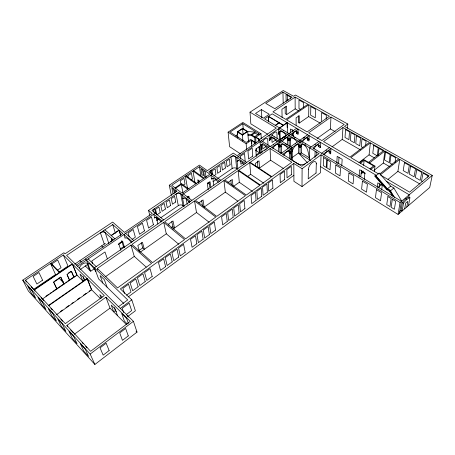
<?xml version="1.0" encoding="UTF-8"?>
<svg xmlns="http://www.w3.org/2000/svg" width="455" height="455" viewBox="0 0 455 455"><rect width="100%" height="100%" fill="white"/><g stroke="black" fill="none" stroke-linecap="round" stroke-linejoin="round"><path stroke-width="0.68" d="M298.378 115.849L298.378 122.554L299.248 123.06L299.259 115.689L296.097 117.845L296.12 125.216M300.016 142.096L299.987 153.915L301.381 152.914L301.523 144.531M302.103 168.697L293.805 163.453L293.93 181.329L302.006 186.59L302.103 168.697L321.054 154.797L400.053 202.498L398.068 214.436L320.644 166.661M303.491 107.824L303.53 102.563L298.986 100.026L298.98 108.574L300.664 109.524M282.811 154.273L309.116 135.653L309.03 141.004L307.534 140.112L307.455 138.348A5.699 2.889 -58.6 0 0 307.017 137.541M299.248 123.06L308.672 116.56L308.848 104.769L329.437 116.235L307.125 131.916L286.616 119.864L308.848 104.769M308.399 169.209L308.228 178.878L316.077 173.008M314.945 157.481L315.105 151.202A5.306 3.532 -0.2 0 1 315.582 156.184M316.043 173.031L316.31 163.368A6.029 2.912 -57.5 0 0 312.369 162.492A5.779 2.793 -57.5 0 0 308.41 169.044L308.371 169.618M399.479 213.236L401.486 201.292L312.704 147.869L320.405 142.318L320.229 147.619L318.693 146.703L318.733 145.378M287.85 148.643A6.552 3.503 55.3 0 0 284.483 145.145A6.512 3.481 55.3 0 0 279.933 147.136L278.471 146.226L278.437 145.014A5.688 3.054 -57.9 0 0 278.079 144.07M321.281 121.218L321.566 112.618L326.337 115.28L326.184 119.255M321.054 154.797L320.434 172.763L302.006 186.59M289.323 152.988L289.295 151.788A5.75 2.992 -57.7 0 0 288.953 150.861A6.552 3.503 55.3 0 1 289.323 152.988L290.819 153.921M289.096 140.726L287.634 139.833L287.611 138.621A5.653 2.997 -58.4 0 0 287.281 137.672M328.897 150.736A5.824 2.77 -58.2 0 1 329.153 151.686L329.096 152.908L330.671 153.847L330.728 152.624A5.835 2.758 -58.1 0 0 328.402 151.014A5.835 2.758 -58.1 0 0 324.478 154.666M317.129 138.451L330.41 128.947L330.961 117.083L344.225 124.471L321.873 140.584L308.649 132.815L330.961 117.083M330.671 153.847L330.927 148.535L323.221 154.2M271.857 147.38L298.105 129.146L298.105 134.418L296.643 133.548L296.637 132.337A5.619 2.94 -58.9 0 0 296.324 131.381M336.797 162.941L337.183 156.327L342.183 159.301L341.745 165.921M292.241 151.845L292.252 151.686A5.733 2.935 -58.1 0 1 295.852 145.469A5.733 2.935 -58.1 0 1 299.89 145.702L300.004 146.209L298.503 145.299L298.389 144.792A5.722 2.94 -58.2 0 0 297.928 144.002M338.998 157.498L338.668 162.793L337.695 163.533M332.093 146.84L342.205 139.418L342.979 127.519L369.46 142.364L349.975 157.106L323.545 141.568L342.979 127.519M347.495 128.236L347.796 124.033L295.471 95.038L293.594 96.278L283.283 90.539L250.023 112.163L250.83 123.845L267.671 134.236M307.534 140.112L307.557 138.872L309.053 139.719L308.956 139.241A5.705 2.884 -58.6 0 0 306.101 138.252A5.705 2.884 -58.6 0 0 302.319 142.347M359.046 176.347L359.677 169.709L364.921 172.832L364.233 179.469M361.463 170.164L360.878 176.142L359.899 176.91M361.6 170.471L361.412 172.394L362.254 172.9L362.385 171.615M361.134 173.776L362.931 172.371L363.073 170.966M363.642 165.341L364.137 160.422L373.629 165.95L369.938 168.839M365.683 145.077L366.076 141.141L361.987 138.849L361.247 146.703L362.982 147.693M358.938 162.628L369.073 154.837L370.359 142.87L383.849 150.434L368.51 162.333M374.311 171.723L374.977 166.092L363.744 159.557L359.587 162.754M392.528 196.105L389.73 191.441L386.534 189.525L374.983 176.352L375.096 175.442L375.409 175.192L386.972 188.376L390.168 190.287L394.502 197.515M378.15 155.638L379.021 148.41L383.622 150.992M377.286 187.375L377.855 182.859L382.257 185.486L381.654 190.008M378.105 187.875L379.083 187.085L379.498 183.854M374.181 170.233L383.337 163.021L384.902 151.026L398.808 158.823L379.845 173.912M386.534 189.525L386.972 188.376M389.73 191.441L390.168 190.287M395.059 162.407L395.742 157.8L391.033 155.149L389.918 163.049L392.244 164.374M388.041 179.344L397.903 171.381L399.763 159.358L429.082 175.801L409.591 192.146L380.869 175.266M399.774 211.467L401.071 210.364L402.419 202.447A10.22 3.646 -56.6 0 1 408.823 197.049L409.227 194.78L386.483 181.346M408.823 197.049L409.909 197.698A10.232 3.634 -56.6 0 0 403.511 203.101L402.146 211.018L401.071 210.364M404.666 208.873L405.667 203.175L407.816 201.355L406.798 207.059M408.476 205.632L409.909 197.698M427.797 177.262L428.064 175.943L423.036 173.122L421.495 181.05L422.598 181.676M347.796 124.033L344.515 126.405L432.25 175.414L429.719 187.477L398.068 214.436M235.838 136.21L237.919 133.668M400.053 202.498L432.25 175.414M390.037 191.185L393.882 188.029L401.771 201.212M386.847 189.274L390.691 186.135L393.882 188.029M381.466 184.656L378.731 186.868L379.083 187.085M380.261 174.908L399.763 159.358M374.983 176.352L375.295 176.108L377.144 178.212M375.853 175.67L379.174 173.031L390.691 186.135M370.819 169.357L374.977 166.092M369.562 162.941L384.902 151.026M360.445 163.26L364.137 160.422M250.023 112.163L276.31 128.048L259.407 139.543L260.135 139.998L237.123 155.667L233.267 153.102L207.309 170.659L199.461 165.091L169.26 185.242L177.006 191.151L148.546 210.403L152.26 213.44L124.431 232.391L112.664 222.08L65.014 253.833L63.916 252.747L22.75 280.126L28.392 291.041L94.879 364.461L137.023 332.11L133.406 321.332L66.601 255.403L112.709 224.582L119.005 230.116L111.122 235.445M94.879 364.461L90.164 354.058L133.406 321.332M370.359 142.87L350.873 157.635L378.697 173.986M128.037 316.316L135.38 310.81L131.825 299.862L120.393 288.891L293.805 163.453M126.365 314.519L131.626 310.589L129.152 303.127L122.196 308.268L123.709 312.602M120.285 308.388L131.825 299.862M118.539 306.659L127.707 299.913L85.33 259.014M114.307 307.506L115.428 310.589L113.704 311.857L111.208 305.083L115.121 308.979L117.578 315.736M128.134 296.967L293.89 175.26M126.547 295.238L131 291.979L128.515 284.244L122.856 288.339L124.573 293.481M74.199 334.374L109.996 308.149L105.918 297.217L66.879 325.399L67.471 326.65M321.634 153.244L329.34 147.596M318.853 141.403L309.736 147.966L309.536 159.807A67.658 35.024 56.7 0 0 307.751 150.36A6.222 3.469 54.8 0 0 303.781 144.747A6.723 3.754 54.7 0 0 300.004 147.443L301.409 146.436A6.711 3.765 54.7 0 1 301.887 144.536M291.928 157.714L298.503 152.999L298.503 145.299L298.503 146.527A6.478 3.566 55.4 0 0 298.144 144.411M279.706 131.421L280.03 139.782L286.309 135.328M56.409 314.792L91.682 289.818L87.326 278.79L48.793 305.652M280.587 153.318L281.526 152.652L281.361 146.135A6.501 3.492 55.3 0 1 281.935 144.087M281.304 153.324L307.603 134.76M60.219 311.669L62.528 310.031M65.998 307.58L68.887 305.533M71.782 303.485L73.517 302.257M77.56 299.396L79.875 297.758M83.345 295.301L86.234 293.259M89.129 291.211L90.863 289.983M227.949 182.552L232.329 179.463L233.017 186.027M138.775 250.682L142.745 247.89L141.346 242.811M171.256 227.836L172.872 226.698L171.774 221.557M105.441 276.725L134.276 256.387L130.949 245.103L97.307 268.467L97.785 269.769M140.362 252.093L166.302 233.796L163.692 222.358L131.961 244.398L152.601 262.632L184.542 239.603L163.692 222.358M172.877 229.155L196.497 212.491L194.541 200.934L164.716 221.648L185.572 238.858L215.801 217.063L194.541 200.934M201.696 200.661L202.515 205.853L204.153 207.093L225.327 192.158L223.951 180.504L195.451 200.302L216.722 216.404L245.45 195.69L223.951 180.504M233.648 186.288L239.307 182.296L238.21 170.608L224.821 179.901L246.32 195.064L259.799 185.344L238.21 170.608M247.179 176.745L250.631 174.305L249.755 162.589L238.71 170.255L260.305 184.98L271.419 176.967L249.755 162.589M257.433 161.042L257.803 166.962L259.475 168.071L270.589 160.228L270.088 148.466L250.159 162.304L271.823 176.676L291.865 162.23L270.088 148.466M198.812 202.907L203.044 199.95L204.153 207.093M279.933 147.136L281.361 146.135M34.989 291.12L34.381 289.915L72.487 264.076L77.049 275.167L82.782 280.906L84.471 279.728L83.219 276.606M48.554 305.39L87.081 278.545L91.438 289.573L100.418 298.565M85.199 265.845L90.721 271.231L94.612 268.535M132.03 239.472L135.357 237.169L133.19 229.513L128.122 232.977L129.243 236.799M243.044 162.799L240.923 164.266L240.632 160.979M120.251 248.959L123.487 246.718L121.633 240.701M255.977 155.075L259.68 152.516L259.322 146.436M270.048 146.237L94.464 267.824L98.616 278.932L123.766 303.462M279.831 139.799L286.297 135.323L283.323 137.274M264.673 150.423L266.38 149.24M269.792 146.88L296.626 128.276M256.802 150.662L256.489 150.878L256.358 148.848M45.898 296.222L48.742 294.266M49.885 293.481L51.591 292.303M52.729 291.518L56.141 289.17M56.71 288.777L53.548 281.912L56.943 289.016L56.71 288.777L64.269 283.573M65.679 282.601L66.731 281.878M67.784 281.15L73.761 277.038L71.515 271.68M74.267 276.685L75.285 275.986M42.139 299.214L77.049 275.167M156.73 220.618A3.418 2.463 -12.8 0 1 157.333 220.083L159.079 218.878M160.825 217.672L178.309 205.626A3.35 2.383 -10.7 0 1 182.967 205.575L184.138 206.485M212.906 181.79L216.404 179.378M217.57 178.576L232.152 168.526A3.196 2.178 -5.8 0 1 236.64 168.452L237.436 168.993M266.272 146.447L262.836 148.819L262.598 144.349M276.003 139.731L272.062 142.455L271.857 137.342M268.751 147.136L260.067 141.653L260.283 145.463L261.568 144.582L262.006 152.51M162.065 221.011L153.727 214.197L154.643 217.979L155.667 217.274M184.15 197.737L182.682 198.75A7.479 2.838 55.1 0 1 189.36 202.384M219.469 181.261L210.921 175.181L211.45 179.02L212.849 178.059L213.81 185.202M238.437 160.507L237.095 161.428A7.144 3.367 55.6 0 1 244.079 164.477M80.057 269.656L88.02 264.19M290.887 159.796L290.756 148.649L269.081 135.26L269.309 140.51L270.736 139.531A6.45 3.418 56 0 1 271.265 137.49M287.429 133.133L287.259 122.742L261.176 140.652L301.83 166.246L319.097 153.619L278.295 128.981L278.449 134.236L279.848 133.269A6.313 3.441 56.1 0 1 280.388 131.205M119.187 243.715L121.94 241.821M118.254 244.619L122.105 241.969M187.215 197.322L188.905 196.156L189.399 198.932M213.873 175.869L215.915 174.47L215.181 168.799L212.087 170.898L212.599 174.674M76.412 265.083L122.827 233.478L119.176 230.264L111.293 235.599M54.651 281.162L60.151 277.413M279.615 127.957L287.099 122.651L287.185 127.497M53.781 282.151L60.93 277.277L63.984 284.17L60.697 277.038M77.532 266.186L155.28 213.139M212.331 174.214L181.966 194.933L184.019 205.836M261.358 140.766L236.731 157.572L237.834 169.266M68.483 272.983L70.713 271.464M74.683 264.179L105.367 243.34M254.322 143.956L254.203 142.159L254.527 141.943L250.614 139.457L246.195 142.438L230.065 132.064L242.805 123.703L259.003 133.798L259.054 134.652M258.673 140.993L258.565 139.196L258.884 138.98L255.949 137.137M275.264 125.341L279.017 122.799M275.417 125.432L279.177 122.89M33.391 289.528L55.88 274.297M58.763 272.346L67.988 266.095L63.302 254.976L50.903 263.24L51.733 265.083M285.103 106.68L285.239 113.682L286.73 114.552L295.17 108.864L295.113 97.125L307.955 104.275L285.734 119.341L272.949 111.828L295.113 97.125M259.003 133.798L254.652 136.733L255.09 143.496M182.956 185.412L185.02 184.019L183.996 178.354L180.351 180.8L180.936 183.939M190.895 180.055L192.425 179.02L191.475 173.349L187.875 175.761L188.199 177.649M57.717 269.974L61.055 267.722L57.7 260.015L52.046 263.786L52.911 265.709M246.582 149.325L246.149 143.763L251.598 140.077M240.212 153.688L229.604 146.675L228.103 132.132L242.856 122.463L260.988 133.73L255.63 137.353L255.977 142.762M246.718 131.393L254.942 132.087L254.999 132.94L251.296 135.425L248.015 135.237M175.067 187.869L181.431 183.587L188.421 188.825M175.607 188.279L181.323 184.429L187.773 189.269M254.942 132.087L251.24 134.572L247.947 134.276M25.474 280.189L50.545 263.479L59.4 272.551L34.153 289.664L25.474 280.189L26.407 282.003M199.461 166.735L171.694 185.299L182.034 193.17L209.926 174.18L199.461 166.735L200.82 175.619M242.936 141.113L242.435 135.089L247.742 131.558L242.6 128.327L237.305 131.825L237.851 137.928M242.583 128.725L237.925 131.802L242.452 134.686L247.122 131.58L242.583 128.725L243.078 134.794M261.409 109.598L255.511 113.454L263.371 118.186L269.28 114.262L261.409 109.598L261.847 117.851M282.953 92.189L265.754 103.393L274.837 108.688L292.07 97.285L282.953 92.189L283.186 103.2M287.122 99.577L288.322 100.254M295.17 108.864L298.821 110.946M308.672 116.56L320.326 123.197M330.41 128.947L335.147 131.643M342.205 139.418L360.337 149.82M369.073 154.837L374.488 157.942M383.337 163.021L389.855 166.763M397.903 171.381L419.897 184.002M376.717 175.579L272.198 113.847L264.582 118.914L311.157 146.942M296.637 132.371L298.105 133.241A5.625 2.935 -58.8 0 0 295.625 131.512A5.625 2.935 -58.8 0 0 291.757 134.987M329.153 151.72L330.728 152.658M293.236 130.716L290.398 129.027L290.449 133.025M362.931 172.371L365.257 173.759M283.368 125.193L268.478 116.321L268.689 121.149M283.215 125.301L268.325 116.423L268.564 121.94M405.803 198.761L406.895 199.415M293.549 135.675L292.423 135.004L292.411 133.673M402.419 202.447L403.511 203.101M293.293 138.047L294.493 138.775M298.503 146.464L300.004 147.374M301.381 152.914L309.741 158.056M270.52 134.282L292.201 147.625L292.32 160.149M310.708 160.53L298.503 152.999L307.449 162.862M278.437 145.048L279.899 145.958A5.693 3.043 -57.9 0 0 276.964 144.383A5.693 3.043 -57.9 0 0 272.875 148.575M289.312 151.936L290.79 152.721A5.756 2.986 -57.7 0 0 287.918 151.253A5.756 2.986 -57.7 0 0 283.818 155.474M254.999 132.94L257.928 134.777M258.565 139.196L251.24 134.572L251.296 135.425L254.811 137.643M298.759 164.448L291.604 159.944L291.479 148.137M254.203 142.159L251.274 140.299L251.7 146.379M237.305 131.825L242.435 135.089M228.103 132.132L246.149 143.763M259.68 152.516L260.482 153.034M255.528 150.258L259.367 152.732L259.003 146.652M270.589 160.228L283.664 168.663M238.079 156.651L246.707 162.395M245.359 163.334L233.279 155.263L208.908 171.791L220.885 180.282M250.631 174.305L263.866 183.263M239.307 182.296L252.497 191.47M206.143 177.621L204.431 176.386L203.59 170.699L205.319 171.933L206.052 176.989M225.327 192.158L237.885 201.195M193.676 170.602L204.119 178.132M203.487 178.565L193.045 171.023L194.95 182.626M207.531 182.91L209.249 184.156M210.523 187.636L209.732 187.062L209.044 182.171M199.603 181.221L197.737 179.862L198.17 182.586M185.998 175.738L196.412 183.382M195.764 183.82L185.356 176.165L187.414 187.744L189.121 189.024M183.445 193.927L191.896 200.354M190.412 201.383L178.588 192.357L151.942 210.426L163.624 219.936M176.284 191.566L174.572 190.264L175.073 192.772M188.842 201.514L189.627 202.111M196.497 212.491L209.152 222.25M172.872 226.698L174.493 228.018L172.997 220.948L168.629 223.996L168.907 225.282M166.302 233.796L178.713 244.21M142.745 247.89L144.337 249.289L142.432 242.299L137.825 245.518L139.617 251.86M125.591 233.398L133.798 240.587M132.16 241.719L123.965 234.507L125.091 238.244A7.837 2.212 54.7 0 1 131.376 242.549M130.949 245.103L151.578 263.371L117.526 287.918L97.307 268.467M104.86 229.832L114.927 238.858M123.487 246.718L124.624 247.736M134.276 256.387L146.248 267.125M103.245 230.912L113.306 239.967M101.653 245.859L103.126 247.219M88.179 258.923L96.193 266.624M79.875 260.652L81.326 262.069M126.928 315.594L128.418 317.061M63.302 254.976L72.248 263.843L59.77 272.306L50.903 263.24M72.487 264.076L104.286 295.602L65.287 323.659L34.381 289.915M105.918 297.217L130.278 321.361L90.608 351.311L66.879 325.399M102.25 297.058L99.816 294.635L101.192 298.224M115.428 310.589L116.395 311.556M136.028 331.121L137.023 332.11M127.281 323.949L124.346 321.02L121.684 313.484L126.632 318.398L128.373 323.403M109.996 308.149L126.513 324.682M73.761 277.038L73.994 277.271L71.503 271.317L67.044 274.359L69.592 280.303L67.067 274.718M61.226 279.814L63.654 282.322M58.928 278.05L63.302 282.566M31.179 286.855L33.454 289.346M41.064 297.661L43.89 300.749M50.903 308.41L52.217 309.844M60.851 319.279L62.653 321.247M70.673 330.012L73.471 333.066M82.173 342.581L83.049 343.536M85.682 346.414L86.996 347.853M22.75 280.126L90.164 354.058M375.096 175.442L386.665 188.632L389.861 190.543L393.473 196.566M378.071 179.27L380.38 181.903M391.84 194.188L392.563 195.394M50.545 263.479L55.527 274.536M72.521 264.497L76.815 274.934M82.782 280.906L79.995 274.035L83.328 277.345L84.579 280.468M87.394 264.383L89.612 270.151M86.456 260.101L90.721 271.231M92.735 263.513L91.796 261.005L104.98 251.962L107.374 258.906M102.858 283.073L100.094 275.576L104.366 279.717L107.084 287.196M104.258 244.09L100.407 232.806A3.56 2.52 -17.6 0 1 105.241 232.704L108.955 243.88M112.14 240.775L111.287 238.153A3.589 2.565 -17.5 0 1 110.451 241.912M112.709 224.582L115.445 233.25M120.842 250.352L118.738 243.687L122.571 241.053L124.414 247.065M119.176 230.264L120.814 235.599M119.21 230.782L120.234 234.115M148.546 210.403L149.718 215.118M156.332 217.564L157.857 223.951M155.729 213.344L154.603 208.623A3.486 2.468 -12.6 0 0 154.108 212.184M156.691 217.388L157.333 220.083M169.26 185.242L171.353 195.423M173.059 193.881L171.916 188.233L173.617 189.53L174.367 193.295M178.309 205.626L176.028 194.092A3.418 2.389 -10.5 0 1 180.777 194.029L182.967 205.575M181.323 184.429L182.973 193.273M186.209 198.789L187.227 204.346M187.972 196.651L188.222 198.039M198.471 180.117L198.795 182.165M208.219 189.792L207.309 183.507L210.039 181.636L210.915 187.921M211.888 174.259L211.33 170.147A3.31 2.258 -7.4 0 0 211.131 173.361M230.867 180.265L231.356 184.861M232.152 168.526L230.947 156.844A3.253 2.178 -5.8 0 1 235.519 156.759L236.64 168.452M240.399 158.351L240.223 156.383L244.523 153.443L245.171 161.332M242.805 123.703L243.249 129.209M247.742 131.558L248.487 141.55M251.689 141.431L251.831 143.456M254.527 141.943L254.641 143.74M255.477 166.069L255.306 163.436L259.037 160.831L259.475 168.071M256.296 156.469L255.818 149.041L260.459 145.856L260.88 153.289M258.884 138.98L258.992 140.777M259.407 139.543L259.486 140.919M261.403 144.798L261.676 149.632M260.988 133.73L261.261 138.61M267.989 145.259L267.728 139.514A3.009 1.661 -58.2 0 0 265.504 138.678L264.543 139.332A3.009 1.661 -58.2 0 0 262.757 141.738M270.651 137.564L270.736 139.531M316.31 163.368L316.327 163.914M277.106 138.314L276.947 133.201A2.992 1.627 -58.7 0 0 274.792 132.337L273.842 132.985A2.992 1.632 -58.7 0 0 271.959 135.721M278.397 143.689L278.631 151.441M279.814 131.956L280.03 139.782M279.785 141.869L280.092 152.999M282.117 117.663L281.918 109.263L286.593 106.146L286.73 114.552M286.132 101.465L286.013 94.566L290.284 96.955L290.307 99.025M287.554 94.947L287.64 100.47M287.719 145.054L287.611 138.656L289.073 139.514A5.659 2.986 -58.4 0 0 286.508 137.848A5.659 2.986 -58.4 0 0 282.589 141.368M289.289 150.531L289.403 158.863M289.022 135.453L289.175 146.607M290.5 139.742L290.574 146.271M292.377 129.675L292.389 131.006M293.248 132.718L293.282 136.71M296.637 131.006L296.643 133.548M305.436 163.607A5.346 3.6 -0.8 0 1 297.849 163.737M87.866 263.775A8.071 1.769 54.4 0 1 90.852 265.02A8.071 1.769 54.4 0 1 95.834 271.498M87.866 264.298A5.068 3.168 -43.4 0 0 82.395 264.11A5.068 3.168 -43.4 0 0 79.432 268.114M154.643 217.979A7.655 2.542 54.9 0 1 161.138 221.932M286.189 135.493A6.324 3.43 56.1 0 0 282.845 132.092A6.319 3.43 56.1 0 0 278.449 134.236M287.241 137.723A6.324 3.43 56.1 0 1 287.634 139.833M297.109 142.176A6.478 3.566 55.4 0 0 291.956 137.967A6.478 3.566 55.4 0 0 289.096 140.788L290.5 139.804A6.467 3.577 55.4 0 1 291.098 137.717M269.309 140.51A6.461 3.407 56 0 1 271.971 137.768A6.461 3.407 56 0 1 276.987 141.915M278.045 144.127A6.461 3.407 56 0 1 278.471 146.226M273.95 136.921A6.45 3.418 56 0 1 274.53 137.154M283.084 130.579A6.313 3.441 56.1 0 1 283.664 130.807M260.283 145.463A7.075 3.612 55.8 0 1 264.44 145.498A6.996 3.572 55.8 0 1 267.386 148.336M211.45 179.02A7.303 3.128 55.3 0 1 218.298 182.336M318.267 144.787A6.626 3.253 -58.3 0 1 318.693 146.703M315.008 144.536A6.626 3.253 -58.3 0 1 315.531 144.28M313.762 149.121A6.632 3.236 -58.3 0 1 316.561 145.463A6.637 3.242 -58.3 0 1 320.229 147.619M294.539 137.353A6.467 3.577 55.4 0 1 295.159 137.683M303.218 138.274A5.699 2.889 -58.6 0 1 303.775 137.837M304.332 137.49A5.699 2.889 -58.6 0 1 304.873 137.239M292.815 131.296A5.619 2.94 -58.9 0 1 293.361 130.96M290.489 138.525A5.625 2.935 -58.8 0 1 290.597 137.848M326.042 150.429A5.824 2.77 -58.2 0 1 326.576 150.161M285.313 143.797A6.501 3.492 55.3 0 1 285.928 144.133A6.546 3.515 55.3 0 1 286.542 144.553M283.675 137.632A5.653 2.997 -58.4 0 1 284.784 137.04M273.262 145.026A5.688 3.054 -57.9 0 1 273.813 144.514M295.176 143.996A5.722 2.94 -58.2 0 1 295.727 143.74M310.81 106.618L310.663 115.195L315.269 117.805L315.474 109.223L310.81 106.618M323.59 157.663L323.283 165.626L326.366 167.52L326.713 159.551L323.59 157.663M327.276 159.898L326.929 167.867L330.034 169.772L330.427 161.798L327.276 159.898M335.841 165.08L335.38 173.059L340.027 175.909L340.55 167.929L335.841 165.08M345.55 129.618L345.009 137.45L348.911 139.674L349.497 131.836L345.55 129.618M350.964 132.661L350.361 140.498L354.308 142.751L354.963 134.902L350.964 132.661M348.922 172.997L348.297 180.988L353.069 183.917L353.762 175.926L348.922 172.997M356.447 135.738L355.776 143.587L359.768 145.862L360.485 138.007L356.447 135.738M362.419 181.164L361.611 189.161L366.52 192.181L367.395 184.178L362.419 181.164M373.691 145.418L372.804 153.295L377.297 155.855L378.241 147.972L373.691 145.418M376.456 189.661L375.455 197.663L380.511 200.769L381.58 192.761L376.456 189.661M385.527 152.061L384.492 159.955L389.088 162.577L390.191 154.677L385.527 152.061M387.899 196.583L386.739 204.591L389.975 206.581L391.186 198.573L387.899 196.583M392.335 199.273L391.112 207.281L394.383 209.289L395.657 201.281L392.335 199.273M404.478 162.702L403.193 170.614L407.97 173.338L409.324 165.421L404.478 162.702M410.592 166.132L409.221 174.049L414.056 176.807L415.495 168.885L410.592 166.132M416.774 169.607L415.324 177.53L420.215 180.316L421.739 172.394L416.774 169.607M109.149 350.549L103.154 355.139L100.049 347.848L106.151 343.224L109.149 350.549M128.293 335.904L122.475 340.351L119.716 332.941L125.637 328.453L128.293 335.904M138.144 286.752L132.644 290.779L130.187 283.033L135.778 278.983L138.144 286.752M145.208 281.582L139.77 285.564L137.433 277.783L142.955 273.779L145.208 281.582M152.192 276.469L146.811 280.405L144.593 272.596L150.053 268.638L152.192 276.469M165.586 266.664L160.49 270.395L158.488 262.529L163.669 258.776L165.586 266.664M172.183 261.835L167.15 265.521L165.256 257.627L170.369 253.924L172.183 261.835M178.713 257.052L173.736 260.698L171.95 252.781L177.006 249.118L178.713 257.052M185.179 252.326L180.254 255.926L178.57 247.986L183.57 244.363L185.179 252.326M196.896 243.749L192.067 247.281L190.565 239.296L195.468 235.741L196.896 243.749M203.169 239.159L198.391 242.651L196.987 234.643L201.838 231.134L203.169 239.159M209.374 234.615L204.648 238.073L203.339 230.042L208.134 226.567L209.374 234.615M215.516 230.122L210.836 233.546L209.618 225.492L214.368 222.057L215.516 230.122M227.238 221.539L222.654 224.895L221.608 216.807L226.26 213.44L227.238 221.539M233.193 217.183L228.655 220.504L227.699 212.4L232.3 209.061L233.193 217.183M239.085 212.866L234.598 216.153L233.728 208.032L238.283 204.733L239.085 212.866M244.921 208.595L240.479 211.848L239.694 203.709L244.198 200.445L244.921 208.595M256.063 200.439L251.706 203.63L251.08 195.462L255.5 192.266L256.063 200.439M261.727 196.293L257.411 199.455L256.865 191.271L261.238 188.103L261.727 196.293M267.335 192.192L263.064 195.314L262.592 187.124L266.92 183.991L267.335 192.192M272.886 188.125L268.655 191.225L268.262 183.018L272.545 179.913L272.886 188.125M284.693 179.48L280.291 182.705L280.052 174.475L284.517 171.245L284.693 179.48M291.359 174.606L287.008 177.791L286.86 169.544L291.263 166.354L291.359 174.606M144.457 230.89L139.531 234.285L137.433 226.618L142.426 223.206L144.457 230.89M153.42 224.696L148.569 228.046L146.601 220.351L151.521 216.989L153.42 224.696M252.77 156.082L248.578 158.977L247.975 151.083L252.224 148.182L252.77 156.082M160.217 212.593L156.856 214.896L155.536 209.317L158.931 207.008L160.217 212.593M165.432 209.027L162.099 211.308L160.837 205.717L164.204 203.43L165.432 209.027M170.602 205.489L167.298 207.747L166.086 202.151L169.425 199.881L170.602 205.489M175.727 201.98L172.456 204.221L171.296 198.613L174.601 196.367L175.727 201.98M220.664 171.216L217.626 173.298L216.91 167.628L219.975 165.546L220.664 171.216M225.379 167.992L222.364 170.051L221.693 164.374L224.736 162.31L225.379 167.992M230.054 164.79L227.062 166.837L226.436 161.155L229.451 159.108L230.054 164.79M42.599 280.178L36.889 284.034L33.124 276.418L38.937 272.539L42.599 280.178M202.617 170.011L200.9 168.788L201.758 174.47L203.465 175.693L202.617 170.011M31.787 290.478L27.692 285.979L31.577 293.549L35.638 298.031L31.787 290.478M42.207 301.91L37.975 297.269L41.775 304.793L45.972 309.423L42.207 301.91M52.712 313.432L48.338 308.638L52.041 316.117L56.374 320.894L52.712 313.432M62.295 323.954L57.791 319.012L61.408 326.445L65.867 331.359L62.295 323.954M73.613 336.37L68.955 331.257L72.459 338.628L77.071 343.713L73.613 336.37M85.261 349.156L80.438 343.866L83.828 351.163L88.6 356.424L85.261 349.156M305.646 144.059A6.211 3.526 54.8 0 0 305.203 143.734A6.211 3.475 54.8 0 1 305.646 144.059"/></g></svg>
